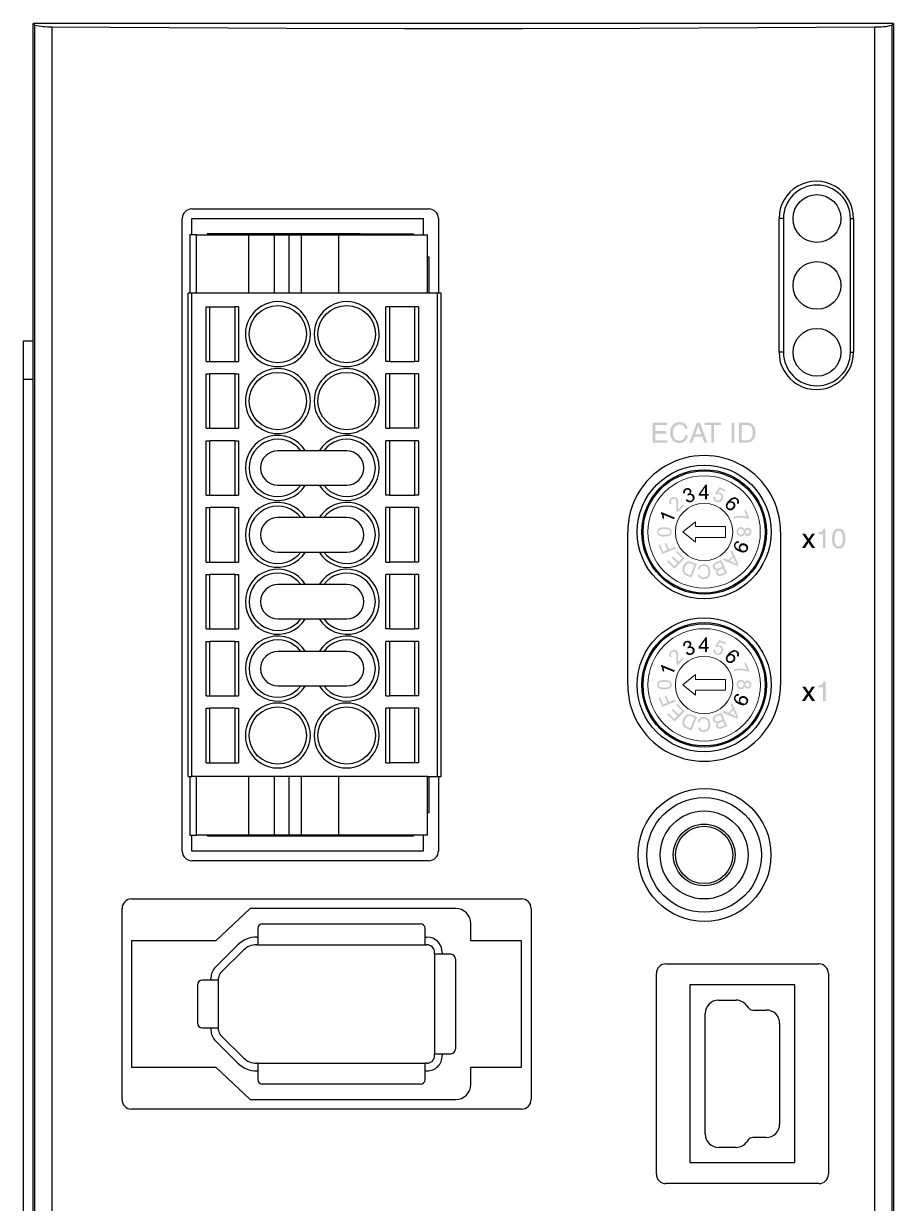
# Model space of a CAD drawing. Header units: inches. Extents: x 235 to 281, y -11 to 149.
# Drawn here: x 235.4 to 280.9, y 87.5 to 149.2 of the extents above; entities that cross this region are included whole.
import ezdxf

# ---------------------------------------------------------------- set-up
doc = ezdxf.new("R2010")
doc.units = ezdxf.units.IN
doc.header["$MEASUREMENT"] = 0

msp = doc.modelspace()

# ---------------------------------------------------------------- hatches: boundary and pattern name
h = msp.add_hatch(color=7)
h.dxf.hatch_style = 2
h.paths.add_polyline_path([(269.068, 127.271), (268.295, 127.271), (268.295, 128.318), (269.058, 128.318), (269.058, 128.193), (268.436, 128.193), (268.436, 127.872), (269.01, 127.872), (269.01, 127.747), (268.436, 127.747), (268.436, 127.396), (269.068, 127.396)])
h = msp.add_hatch(color=7)
h.dxf.hatch_style = 2
h.paths.add_polyline_path([(269.987, 128.003), (269.94, 128.115), (269.865, 128.181), (269.778, 128.213), (269.695, 128.221), (269.561, 128.194), (269.452, 128.116), (269.379, 127.986), (269.352, 127.805), (269.37, 127.633), (269.427, 127.494), (269.535, 127.402), (269.699, 127.369), (269.778, 127.38), (269.865, 127.422), (269.945, 127.508), (269.998, 127.656), (270.135, 127.656), (270.087, 127.489), (270.007, 127.374), (269.913, 127.301), (269.818, 127.262), (269.734, 127.246), (269.678, 127.244), (269.504, 127.274), (269.353, 127.371), (269.246, 127.543), (269.216, 127.66), (269.206, 127.8), (269.24, 128.021), (269.336, 128.193), (269.489, 128.306), (269.695, 128.346), (269.872, 128.317), (270.003, 128.24), (270.087, 128.131), (270.125, 128.003)])
h = msp.add_hatch(color=7)
h.paths.add_polyline_path([(270.84, 127.701), (270.685, 128.162), (270.515, 127.701)])
h.paths.add_polyline_path([(270.471, 127.576), (270.361, 127.271), (270.216, 127.271), (270.609, 128.318), (270.77, 128.318), (271.148, 127.271), (270.995, 127.271), (270.891, 127.576)])
h = msp.add_hatch(color=7)
h.dxf.hatch_style = 2
h.paths.add_polyline_path([(271.013, 128.318), (271.863, 128.318), (271.863, 128.193), (271.509, 128.193), (271.509, 127.271), (271.367, 127.271), (271.367, 128.193), (271.013, 128.193)])
h = msp.add_hatch(color=7)
h.dxf.hatch_style = 2
h.paths.add_polyline_path([(272.564, 127.271), (272.422, 127.271), (272.422, 128.318), (272.564, 128.318)])
h = msp.add_hatch(color=7)
h.paths.add_polyline_path([(272.954, 127.392), (273.229, 127.392), (273.353, 127.418), (273.449, 127.496), (273.511, 127.625), (273.532, 127.801), (273.511, 127.974), (273.448, 128.098), (273.348, 128.172), (273.218, 128.197), (272.954, 128.197)])
h.paths.add_polyline_path([(272.813, 128.318), (273.237, 128.318), (273.421, 128.281), (273.56, 128.176), (273.646, 128.017), (273.678, 127.809), (273.656, 127.626), (273.584, 127.452), (273.445, 127.322), (273.349, 127.284), (273.231, 127.271), (272.813, 127.271)])
h = msp.add_hatch(color=7)
h.dxf.hatch_style = 2
h.paths.add_polyline_path([(270.022, 124.269), (270.106, 124.315), (270.198, 124.231), (270.3, 124.235), (270.352, 124.268), (270.385, 124.32), (270.383, 124.441), (270.303, 124.523), (270.189, 124.521), (270.132, 124.486), (270.111, 124.566), (270.213, 124.64), (270.232, 124.691), (270.221, 124.748), (270.154, 124.813), (270.059, 124.81), (269.989, 124.743), (269.986, 124.631), (269.891, 124.611), (269.886, 124.697), (269.909, 124.775), (269.956, 124.837), (270.028, 124.881), (270.144, 124.899), (270.245, 124.863), (270.31, 124.782), (270.318, 124.691), (270.273, 124.599), (270.394, 124.579), (270.475, 124.481), (270.494, 124.389), (270.473, 124.296), (270.416, 124.218), (270.329, 124.163), (270.238, 124.141), (270.153, 124.155), (270.077, 124.198)])
h = msp.add_hatch(color=7)
h.paths.add_polyline_path([(271.033, 124.576), (271.033, 124.92), (270.794, 124.576)])
h.paths.add_polyline_path([(271.033, 124.307), (271.033, 124.492), (270.702, 124.492), (270.702, 124.576), (271.05, 125.071), (271.128, 125.071), (271.128, 124.576), (271.229, 124.576), (271.229, 124.492), (271.128, 124.492), (271.128, 124.307)])
h = msp.add_hatch(color=7)
h.dxf.hatch_style = 2
h.paths.add_polyline_path([(271.481, 124.458), (271.575, 124.428), (271.581, 124.311), (271.656, 124.241), (271.781, 124.244), (271.876, 124.351), (271.884, 124.483), (271.848, 124.536), (271.792, 124.572), (271.708, 124.583), (271.635, 124.556), (271.56, 124.602), (271.776, 124.936), (272.125, 124.79), (272.093, 124.708), (271.811, 124.825), (271.696, 124.649), (271.845, 124.639), (271.925, 124.588), (271.976, 124.51), (271.994, 124.418), (271.971, 124.32), (271.919, 124.236), (271.845, 124.178), (271.74, 124.147), (271.627, 124.17), (271.545, 124.219), (271.492, 124.288), (271.47, 124.37)])
h = msp.add_hatch(color=7)
h.dxf.hatch_style = 2
h.paths.add_polyline_path([(269.884, 124.042), (269.948, 123.978), (269.593, 123.621), (269.555, 123.675), (269.526, 123.791), (269.532, 123.958), (269.539, 124.097), (269.535, 124.192), (269.487, 124.301), (269.392, 124.341), (269.292, 124.294), (269.244, 124.188), (269.256, 124.133), (269.295, 124.08), (269.22, 124.019), (269.169, 124.103), (269.157, 124.187), (269.179, 124.271), (269.237, 124.351), (269.318, 124.409), (269.404, 124.431), (269.486, 124.415), (269.556, 124.368), (269.606, 124.291), (269.628, 124.181), (269.629, 124.099), (269.621, 123.984), (269.615, 123.894), (269.613, 123.841), (269.621, 123.777)])
h = msp.add_hatch(color=7)
h.paths.add_polyline_path([(272.261, 124.088), (272.21, 124.008), (272.204, 123.921), (272.243, 123.851), (272.348, 123.81), (272.41, 123.828), (272.47, 123.873), (272.512, 123.93), (272.528, 123.989), (272.486, 124.097), (272.376, 124.14)])
h.paths.add_polyline_path([(272.766, 124.05), (272.693, 124.11), (272.725, 124.192), (272.685, 124.286), (272.612, 124.326), (272.497, 124.309), (272.431, 124.269), (272.354, 124.202), (272.467, 124.198), (272.558, 124.143), (272.606, 124.069), (272.621, 123.982), (272.6, 123.89), (272.542, 123.809), (272.424, 123.735), (272.297, 123.73), (272.187, 123.793), (272.129, 123.884), (272.115, 123.989), (272.156, 124.109), (272.261, 124.241), (272.412, 124.363), (272.547, 124.412), (272.653, 124.398), (272.745, 124.336), (272.794, 124.27), (272.814, 124.197), (272.805, 124.121)])
h = msp.add_hatch(color=7)
h.dxf.hatch_style = 2
h.paths.add_polyline_path([(269.449, 123.348), (269.413, 123.261), (268.861, 123.49), (268.885, 123.383), (268.895, 123.274), (268.811, 123.309), (268.781, 123.47), (268.719, 123.586), (268.742, 123.641)])
h = msp.add_hatch(color=7)
h.dxf.hatch_style = 2
h.paths.add_polyline_path([(273.081, 123.735), (273.162, 123.77), (273.352, 123.315), (273.284, 123.287), (273.039, 123.342), (272.75, 123.342), (272.545, 123.297), (272.505, 123.383), (272.723, 123.435), (272.986, 123.439), (273.221, 123.391)])
h = msp.add_hatch(color=7)
h.paths.add_polyline_path([(273.262, 122.73), (273.174, 122.695), (273.139, 122.604), (273.174, 122.515), (273.256, 122.482), (273.345, 122.517), (273.38, 122.605), (273.345, 122.695)])
h.paths.add_polyline_path([(272.911, 122.76), (272.834, 122.742), (272.777, 122.685), (272.756, 122.604), (272.8, 122.494), (272.91, 122.449), (273.019, 122.494), (273.064, 122.606), (273.019, 122.717)])
h.paths.add_polyline_path([(273.105, 122.71), (273.165, 122.797), (273.259, 122.825), (273.336, 122.811), (273.398, 122.766), (273.443, 122.695), (273.457, 122.606), (273.442, 122.516), (273.396, 122.446), (273.334, 122.401), (273.255, 122.386), (273.165, 122.412), (273.105, 122.497), (273.031, 122.39), (272.91, 122.352), (272.819, 122.37), (272.744, 122.422), (272.695, 122.502), (272.678, 122.604), (272.695, 122.707), (272.744, 122.786), (272.82, 122.839), (272.911, 122.856), (273.035, 122.818)])
h = msp.add_hatch(color=7)
h.paths.add_polyline_path([(268.904, 122.446), (269.06, 122.457), (269.152, 122.49), (269.199, 122.54), (269.214, 122.599), (269.199, 122.659), (269.152, 122.708), (269.06, 122.742), (268.904, 122.752), (268.747, 122.742), (268.654, 122.708), (268.607, 122.659), (268.592, 122.597), (268.606, 122.54), (268.648, 122.495), (268.746, 122.458)])
h.paths.add_polyline_path([(268.904, 122.35), (268.782, 122.357), (268.687, 122.379), (268.559, 122.461), (268.514, 122.599), (268.542, 122.707), (268.612, 122.783), (268.725, 122.83), (268.904, 122.846), (269.12, 122.82), (269.249, 122.738), (269.294, 122.599), (269.274, 122.501), (269.214, 122.425), (269.089, 122.369)])
h = msp.add_hatch(color=7)
h.dxf.hatch_style = 2
h.paths.add_polyline_path([(276.796, 121.748), (276.632, 121.748), (276.442, 122.035), (276.259, 121.748), (276.097, 121.748), (276.365, 122.14), (276.11, 122.51), (276.274, 122.51), (276.451, 122.242), (276.629, 122.51), (276.785, 122.51), (276.527, 122.14)])
h = msp.add_hatch(color=7)
h.dxf.hatch_style = 2
h.paths.add_polyline_path([(277.333, 121.748), (277.197, 121.748), (277.197, 122.475), (276.958, 122.475), (276.958, 122.577), (277.065, 122.589), (277.142, 122.616), (277.196, 122.673), (277.234, 122.773), (277.333, 122.773)])
h = msp.add_hatch(color=7)
h.paths.add_polyline_path([(278.241, 122.246), (278.227, 122.418), (278.188, 122.548), (278.122, 122.63), (278.027, 122.658), (277.93, 122.63), (277.864, 122.548), (277.825, 122.418), (277.812, 122.246), (277.825, 122.075), (277.864, 121.944), (277.93, 121.862), (278.027, 121.835), (278.122, 121.862), (278.188, 121.944), (278.227, 122.075)])
h.paths.add_polyline_path([(278.378, 122.246), (278.364, 122.074), (278.312, 121.903), (278.206, 121.773), (278.127, 121.733), (278.027, 121.72), (277.926, 121.733), (277.847, 121.773), (277.739, 121.903), (277.688, 122.074), (277.675, 122.246), (277.688, 122.419), (277.739, 122.589), (277.847, 122.72), (277.926, 122.76), (278.027, 122.773), (278.127, 122.76), (278.206, 122.72), (278.312, 122.589), (278.364, 122.419)])
h = msp.add_hatch(color=7)
h.dxf.hatch_style = 2
h.paths.add_polyline_path([(269.504, 121.73), (268.797, 121.436), (268.599, 121.913), (268.683, 121.949), (268.841, 121.564), (269.059, 121.655), (268.921, 121.986), (269.005, 122.022), (269.143, 121.688), (269.462, 121.822)])
h = msp.add_hatch(color=7)
h.paths.add_polyline_path([(272.508, 121.272), (272.324, 121.088), (272.533, 120.996), (272.683, 120.921), (272.609, 121.056)])
h.paths.add_polyline_path([(272.444, 121.649), (272.776, 120.903), (272.699, 120.824), (271.939, 121.144), (272.019, 121.225), (272.245, 121.123), (272.473, 121.349), (272.368, 121.573)])
h = msp.add_hatch(color=7)
h.paths.add_polyline_path([(272.982, 121.62), (273.115, 121.611), (273.196, 121.688), (273.191, 121.808), (273.086, 121.901), (272.962, 121.905), (272.879, 121.823), (272.879, 121.708)])
h.paths.add_polyline_path([(272.816, 122.103), (272.788, 122.017), (272.685, 122.013), (272.63, 121.946), (272.618, 121.867), (272.649, 121.8), (272.717, 121.734), (272.817, 121.678), (272.834, 121.67), (272.796, 121.769), (272.81, 121.874), (272.86, 121.949), (272.934, 121.996), (273.028, 122.012), (273.127, 121.987), (273.217, 121.932), (273.274, 121.854), (273.293, 121.762), (273.274, 121.669), (273.184, 121.558), (273.043, 121.516), (272.95, 121.529), (272.832, 121.568), (272.715, 121.627), (272.63, 121.687), (272.545, 121.825), (272.558, 121.977), (272.659, 122.093), (272.733, 122.113)])
h = msp.add_hatch(color=7)
h.dxf.hatch_style = 2
h.paths.add_polyline_path([(269.971, 121.207), (269.43, 120.667), (269.041, 121.055), (269.106, 121.12), (269.422, 120.802), (269.589, 120.966), (269.291, 121.263), (269.355, 121.326), (269.652, 121.032), (269.835, 121.215), (269.505, 121.544), (269.569, 121.607)])
h = msp.add_hatch(color=7)
h.paths.add_polyline_path([(270.484, 120.867), (270.335, 120.929), (270.22, 120.961), (270.141, 120.951), (270.051, 120.884), (269.978, 120.756), (269.946, 120.654), (269.942, 120.57), (269.999, 120.453), (270.114, 120.39), (270.261, 120.328)])
h.paths.add_polyline_path([(270.612, 120.911), (270.321, 120.205), (270.077, 120.306), (269.956, 120.368), (269.874, 120.463), (269.84, 120.616), (269.882, 120.797), (269.959, 120.933), (270.049, 121.015), (270.141, 121.051), (270.24, 121.051), (270.357, 121.017)])
h = msp.add_hatch(color=7)
h.paths.add_polyline_path([(271.835, 121.012), (271.658, 120.94), (271.597, 120.91), (271.553, 120.868), (271.531, 120.813), (271.541, 120.748), (271.591, 120.689), (271.665, 120.67), (271.774, 120.701), (271.937, 120.769)])
h.paths.add_polyline_path([(271.97, 120.687), (271.819, 120.623), (271.735, 120.579), (271.696, 120.522), (271.703, 120.452), (271.746, 120.397), (271.808, 120.379), (271.92, 120.415), (272.059, 120.474)])
h.paths.add_polyline_path([(271.895, 121.133), (272.186, 120.429), (271.923, 120.318), (271.785, 120.286), (271.682, 120.322), (271.615, 120.403), (271.602, 120.497), (271.651, 120.592), (271.526, 120.616), (271.447, 120.708), (271.429, 120.809), (271.455, 120.897), (271.517, 120.964), (271.626, 121.022)])
h = msp.add_hatch(color=7)
h.dxf.hatch_style = 2
h.paths.add_polyline_path([(270.742, 120.63), (270.643, 120.653), (270.686, 120.764), (270.756, 120.845), (270.847, 120.893), (270.96, 120.909), (271.07, 120.897), (271.159, 120.86), (271.228, 120.798), (271.276, 120.714), (271.318, 120.51), (271.305, 120.398), (271.271, 120.302), (271.216, 120.223), (271.141, 120.167), (270.957, 120.12), (270.851, 120.135), (270.765, 120.179), (270.697, 120.248), (270.655, 120.342), (270.754, 120.365), (270.832, 120.244), (270.96, 120.206), (271.106, 120.248), (271.19, 120.362), (271.212, 120.509), (271.185, 120.678), (271.096, 120.788), (270.967, 120.824), (270.823, 120.775), (270.773, 120.714)])
h = msp.add_hatch(color=7)
h.dxf.hatch_style = 2
h.paths.add_polyline_path([(270.023, 116.275), (270.106, 116.321), (270.198, 116.237), (270.3, 116.241), (270.385, 116.326), (270.384, 116.447), (270.304, 116.529), (270.19, 116.527), (270.133, 116.492), (270.112, 116.571), (270.214, 116.647), (270.232, 116.696), (270.221, 116.753), (270.155, 116.819), (270.06, 116.816), (269.989, 116.749), (269.986, 116.637), (269.892, 116.617), (269.886, 116.703), (269.909, 116.781), (269.957, 116.843), (270.029, 116.887), (270.144, 116.905), (270.246, 116.869), (270.31, 116.789), (270.318, 116.696), (270.273, 116.605), (270.395, 116.586), (270.476, 116.487), (270.494, 116.395), (270.474, 116.302), (270.417, 116.224), (270.329, 116.169), (270.238, 116.147), (270.153, 116.16), (270.078, 116.204)])
h = msp.add_hatch(color=7)
h.paths.add_polyline_path([(271.034, 116.583), (271.034, 116.926), (270.795, 116.583)])
h.paths.add_polyline_path([(271.034, 116.313), (271.034, 116.498), (270.703, 116.498), (270.703, 116.583), (271.051, 117.077), (271.128, 117.077), (271.128, 116.583), (271.23, 116.583), (271.23, 116.498), (271.128, 116.498), (271.128, 116.313)])
h = msp.add_hatch(color=7)
h.dxf.hatch_style = 2
h.paths.add_polyline_path([(271.482, 116.464), (271.575, 116.434), (271.582, 116.317), (271.657, 116.247), (271.782, 116.249), (271.877, 116.356), (271.885, 116.489), (271.849, 116.543), (271.793, 116.578), (271.708, 116.59), (271.636, 116.562), (271.56, 116.608), (271.776, 116.941), (272.126, 116.796), (272.094, 116.714), (271.812, 116.83), (271.696, 116.655), (271.846, 116.645), (271.925, 116.594), (271.977, 116.516), (271.995, 116.425), (271.972, 116.326), (271.92, 116.242), (271.846, 116.184), (271.74, 116.153), (271.627, 116.176), (271.545, 116.224), (271.493, 116.293), (271.47, 116.375)])
h = msp.add_hatch(color=7)
h.dxf.hatch_style = 2
h.paths.add_polyline_path([(269.884, 116.047), (269.949, 115.984), (269.594, 115.626), (269.556, 115.68), (269.527, 115.796), (269.532, 115.965), (269.54, 116.103), (269.536, 116.198), (269.488, 116.308), (269.393, 116.346), (269.292, 116.3), (269.245, 116.194), (269.257, 116.139), (269.296, 116.086), (269.22, 116.026), (269.169, 116.109), (269.158, 116.194), (269.179, 116.277), (269.237, 116.356), (269.319, 116.415), (269.405, 116.437), (269.486, 116.421), (269.557, 116.374), (269.607, 116.298), (269.628, 116.187), (269.629, 116.105), (269.622, 115.99), (269.615, 115.9), (269.613, 115.847), (269.622, 115.783)])
h = msp.add_hatch(color=7)
h.paths.add_polyline_path([(272.262, 116.095), (272.211, 116.014), (272.205, 115.927), (272.243, 115.856), (272.348, 115.816), (272.471, 115.879), (272.513, 115.936), (272.528, 115.995), (272.487, 116.102), (272.436, 116.136), (272.376, 116.146)])
h.paths.add_polyline_path([(272.766, 116.056), (272.694, 116.116), (272.726, 116.198), (272.686, 116.291), (272.613, 116.332), (272.497, 116.315), (272.431, 116.275), (272.354, 116.208), (272.467, 116.203), (272.558, 116.149), (272.606, 116.075), (272.622, 115.987), (272.601, 115.896), (272.542, 115.815), (272.424, 115.741), (272.297, 115.736), (272.188, 115.799), (272.13, 115.889), (272.116, 115.995), (272.157, 116.115), (272.262, 116.247), (272.413, 116.368), (272.548, 116.418), (272.654, 116.404), (272.746, 116.342), (272.795, 116.276), (272.815, 116.203), (272.806, 116.127)])
h = msp.add_hatch(color=7)
h.dxf.hatch_style = 2
h.paths.add_polyline_path([(269.45, 115.354), (269.414, 115.266), (268.861, 115.495), (268.886, 115.388), (268.896, 115.281), (268.812, 115.315), (268.782, 115.476), (268.719, 115.592), (268.742, 115.647)])
h = msp.add_hatch(color=7)
h.dxf.hatch_style = 2
h.paths.add_polyline_path([(273.081, 115.741), (273.162, 115.776), (273.353, 115.321), (273.285, 115.293), (273.039, 115.348), (272.751, 115.349), (272.545, 115.302), (272.506, 115.39), (272.723, 115.441), (272.987, 115.444), (273.221, 115.398)])
h = msp.add_hatch(color=7)
h.paths.add_polyline_path([(268.905, 114.451), (269.06, 114.463), (269.153, 114.498), (269.2, 114.545), (269.214, 114.604), (269.199, 114.664), (269.153, 114.714), (269.06, 114.747), (268.905, 114.758), (268.748, 114.747), (268.654, 114.714), (268.608, 114.665), (268.593, 114.603), (268.607, 114.546), (268.649, 114.501), (268.746, 114.464)])
h.paths.add_polyline_path([(268.905, 114.356), (268.783, 114.364), (268.688, 114.384), (268.56, 114.466), (268.515, 114.604), (268.542, 114.713), (268.612, 114.79), (268.726, 114.836), (268.905, 114.853), (269.121, 114.826), (269.25, 114.744), (269.294, 114.604), (269.274, 114.507), (269.214, 114.433), (269.089, 114.375)])
h = msp.add_hatch(color=7)
h.paths.add_polyline_path([(273.263, 114.738), (273.175, 114.701), (273.14, 114.611), (273.175, 114.52), (273.256, 114.489), (273.345, 114.523), (273.38, 114.612), (273.345, 114.701)])
h.paths.add_polyline_path([(272.912, 114.765), (272.835, 114.748), (272.777, 114.691), (272.757, 114.611), (272.8, 114.5), (272.91, 114.455), (273.02, 114.5), (273.065, 114.614), (273.02, 114.723)])
h.paths.add_polyline_path([(273.105, 114.716), (273.165, 114.803), (273.26, 114.831), (273.337, 114.816), (273.399, 114.771), (273.443, 114.702), (273.457, 114.613), (273.443, 114.522), (273.397, 114.451), (273.334, 114.407), (273.255, 114.392), (273.165, 114.418), (273.105, 114.502), (273.031, 114.396), (272.91, 114.359), (272.82, 114.377), (272.745, 114.429), (272.696, 114.508), (272.679, 114.611), (272.696, 114.713), (272.745, 114.793), (272.821, 114.845), (272.912, 114.863), (273.036, 114.824)])
h = msp.add_hatch(color=7)
h.dxf.hatch_style = 2
h.paths.add_polyline_path([(276.796, 113.746), (276.632, 113.746), (276.444, 114.033), (276.259, 113.746), (276.097, 113.746), (276.366, 114.138), (276.111, 114.509), (276.275, 114.509), (276.452, 114.24), (276.629, 114.509), (276.786, 114.509), (276.527, 114.138)])
h = msp.add_hatch(color=7)
h.dxf.hatch_style = 2
h.paths.add_polyline_path([(277.335, 113.746), (277.197, 113.746), (277.197, 114.474), (276.958, 114.474), (276.958, 114.576), (277.067, 114.588), (277.143, 114.615), (277.196, 114.671), (277.234, 114.771), (277.335, 114.771)])
h = msp.add_hatch(color=7)
h.dxf.hatch_style = 2
h.paths.add_polyline_path([(269.504, 113.735), (268.798, 113.442), (268.6, 113.918), (268.684, 113.955), (268.842, 113.57), (269.059, 113.66), (268.922, 113.992), (269.006, 114.028), (269.144, 113.695), (269.463, 113.828)])
h = msp.add_hatch(color=7)
h.dxf.hatch_style = 2
h.paths.add_polyline_path([(269.971, 113.214), (269.431, 112.672), (269.042, 113.061), (269.107, 113.126), (269.423, 112.808), (269.59, 112.972), (269.292, 113.269), (269.356, 113.333), (269.653, 113.037), (269.835, 113.222), (269.506, 113.55), (269.57, 113.613)])
h = msp.add_hatch(color=7)
h.paths.add_polyline_path([(272.509, 113.278), (272.325, 113.094), (272.533, 113.001), (272.684, 112.927), (272.609, 113.061)])
h.paths.add_polyline_path([(272.444, 113.654), (272.777, 112.909), (272.699, 112.831), (271.939, 113.15), (272.02, 113.232), (272.245, 113.128), (272.474, 113.355), (272.369, 113.579)])
h = msp.add_hatch(color=7)
h.paths.add_polyline_path([(272.982, 113.626), (273.115, 113.617), (273.197, 113.695), (273.192, 113.814), (273.087, 113.907), (272.963, 113.911), (272.879, 113.829), (272.879, 113.714)])
h.paths.add_polyline_path([(272.817, 114.108), (272.789, 114.023), (272.686, 114.018), (272.631, 113.953), (272.619, 113.873), (272.649, 113.806), (272.718, 113.74), (272.818, 113.683), (272.835, 113.675), (272.797, 113.775), (272.811, 113.881), (272.861, 113.956), (272.935, 114.003), (273.028, 114.018), (273.128, 113.994), (273.217, 113.938), (273.274, 113.859), (273.294, 113.767), (273.274, 113.674), (273.184, 113.564), (273.044, 113.523), (272.951, 113.535), (272.833, 113.574), (272.716, 113.632), (272.631, 113.694), (272.545, 113.83), (272.558, 113.983), (272.66, 114.099), (272.734, 114.119)])
h = msp.add_hatch(color=7)
h.paths.add_polyline_path([(270.484, 112.872), (270.336, 112.934), (270.221, 112.967), (270.141, 112.957), (270.052, 112.89), (269.979, 112.763), (269.946, 112.66), (269.943, 112.575), (269.999, 112.46), (270.115, 112.396), (270.261, 112.334)])
h.paths.add_polyline_path([(270.613, 112.916), (270.322, 112.211), (270.078, 112.312), (269.957, 112.374), (269.875, 112.468), (269.841, 112.623), (269.882, 112.803), (269.96, 112.938), (270.05, 113.02), (270.141, 113.057), (270.24, 113.057), (270.358, 113.024)])
h = msp.add_hatch(color=7)
h.paths.add_polyline_path([(271.836, 113.018), (271.659, 112.946), (271.597, 112.915), (271.553, 112.873), (271.532, 112.819), (271.542, 112.754), (271.592, 112.695), (271.665, 112.677), (271.774, 112.707), (271.937, 112.774)])
h.paths.add_polyline_path([(271.971, 112.693), (271.819, 112.629), (271.736, 112.585), (271.697, 112.528), (271.704, 112.458), (271.747, 112.403), (271.809, 112.385), (271.921, 112.421), (272.06, 112.48)])
h.paths.add_polyline_path([(271.895, 113.14), (272.187, 112.435), (271.924, 112.325), (271.786, 112.292), (271.683, 112.328), (271.616, 112.408), (271.603, 112.504), (271.652, 112.599), (271.527, 112.622), (271.448, 112.714), (271.43, 112.815), (271.455, 112.903), (271.518, 112.97), (271.626, 113.028)])
h = msp.add_hatch(color=7)
h.dxf.hatch_style = 2
h.paths.add_polyline_path([(270.743, 112.635), (270.643, 112.66), (270.687, 112.771), (270.757, 112.851), (270.847, 112.899), (270.961, 112.915), (271.071, 112.902), (271.16, 112.867), (271.229, 112.804), (271.277, 112.721), (271.319, 112.516), (271.306, 112.403), (271.271, 112.307), (271.217, 112.229), (271.142, 112.173), (270.957, 112.125), (270.852, 112.141), (270.765, 112.185), (270.698, 112.254), (270.656, 112.348), (270.754, 112.37), (270.833, 112.25), (270.961, 112.212), (271.106, 112.254), (271.191, 112.368), (271.213, 112.515), (271.186, 112.685), (271.097, 112.793), (270.968, 112.831), (270.889, 112.818), (270.823, 112.781), (270.774, 112.72)])

# ---------------------------------------------------------------- linework, layer by layer
at = {"color": 7, "linetype": 'Continuous'}
for p, q in [((235.886, 149.196), (235.967, 149.114)), ((280.886, 149.196), (235.886, 149.196)), ((235.886, -10.804), (235.886, 149.196)), ((235.967, -10.723), (235.967, 149.114)), ((236.856, 149.035), (236.856, -10.644)), ((279.916, -10.644), (279.916, 149.035)), ((280.805, 149.114), (280.886, 149.196)), ((280.805, 149.114), (280.805, -10.723)), ((280.886, 149.196), (280.886, -10.804)), ((243.686, 105.896), (243.686, 138.996)), ((244.186, 139.496), (256.586, 139.496)), ((244.186, 138.996), (256.286, 138.996)), ((244.186, 138.146), (244.186, 138.996)), ((256.286, 138.996), (256.286, 138.146)), ((257.086, 138.996), (257.086, 135.096)), ((274.904, 131.996), (274.904, 138.996)), ((275.136, 138.996), (274.904, 138.996)), ((275.136, 138.996), (275.136, 131.996)), ((278.636, 138.996), (278.804, 138.996)), ((278.636, 131.996), (278.636, 138.996)), ((278.804, 138.996), (278.804, 131.996)), ((244.087, 138.146), (244.087, 135.096)), ((244.438, 138.146), (244.087, 138.146)), ((244.438, 135.096), (244.438, 138.146)), ((244.438, 138.146), (247.149, 138.146)), ((244.986, 138.196), (244.986, 138.146)), ((252.986, 138.196), (244.986, 138.196)), ((247.149, 138.146), (247.149, 135.096)), ((247.149, 138.146), (248.511, 138.146)), ((248.511, 135.096), (248.511, 138.146)), ((248.511, 138.146), (249.26, 138.146)), ((249.26, 138.146), (249.26, 135.096)), ((249.26, 138.146), (249.93, 138.146)), ((249.93, 135.096), (249.93, 138.146)), ((249.93, 138.146), (251.854, 138.146)), ((251.854, 138.146), (251.854, 135.096)), ((251.854, 138.146), (256.519, 138.146)), ((252.986, 138.146), (252.986, 138.196)), ((252.986, 138.196), (255.786, 138.196)), ((255.786, 138.196), (255.786, 138.146)), ((256.519, 135.096), (256.519, 138.146)), ((256.519, 136.996), (256.586, 136.996)), ((256.586, 136.996), (256.586, 135.096)), ((244.186, 135.096), (243.986, 135.096)), ((243.986, 109.796), (243.986, 135.096)), ((249.26, 135.096), (244.186, 135.096)), ((244.186, 109.796), (244.186, 135.096)), ((249.93, 135.096), (249.26, 135.096)), ((251.854, 135.096), (249.93, 135.096)), ((256.519, 135.096), (251.854, 135.096)), ((257.036, 135.096), (256.519, 135.096)), ((257.036, 109.796), (257.036, 135.096)), ((257.236, 135.096), (257.036, 135.096)), ((257.236, 109.796), (257.236, 135.096)), ((244.936, 131.521), (244.936, 134.371)), ((244.936, 134.371), (245.136, 134.371)), ((245.136, 131.521), (245.136, 134.371)), ((245.136, 134.371), (246.436, 134.371)), ((246.436, 134.371), (246.436, 131.521)), ((246.636, 134.371), (246.436, 134.371)), ((246.636, 134.371), (246.636, 131.521)), ((254.336, 131.521), (254.336, 134.371)), ((254.536, 134.371), (254.336, 134.371)), ((254.536, 131.521), (254.536, 134.371)), ((255.836, 134.371), (254.536, 134.371)), ((255.836, 134.371), (255.836, 131.521)), ((256.036, 134.371), (255.836, 134.371)), ((256.036, 134.371), (256.036, 131.521)), ((235.386, 132.596), (235.886, 132.596)), ((235.386, 130.596), (235.386, 132.596)), ((244.936, 131.521), (245.136, 131.521)), ((245.136, 131.521), (246.436, 131.521)), ((246.436, 131.521), (246.636, 131.521)), ((254.536, 131.521), (254.336, 131.521)), ((254.536, 131.521), (255.836, 131.521)), ((256.036, 131.521), (255.836, 131.521)), ((275.136, 131.996), (274.904, 131.996)), ((278.636, 131.996), (278.804, 131.996)), ((235.386, 12.596), (235.386, 130.596)), ((235.386, 130.596), (235.886, 130.596)), ((244.936, 128.021), (244.936, 130.871)), ((244.936, 130.871), (245.136, 130.871)), ((245.136, 128.021), (245.136, 130.871)), ((246.436, 130.871), (245.136, 130.871)), ((246.436, 130.871), (246.436, 128.021)), ((246.436, 130.871), (246.636, 130.871)), ((246.636, 130.871), (246.636, 128.021)), ((254.336, 128.021), (254.336, 130.871)), ((254.536, 130.871), (254.336, 130.871)), ((255.836, 130.871), (254.536, 130.871)), ((254.536, 128.021), (254.536, 130.871)), ((255.836, 130.871), (255.836, 128.021)), ((256.036, 130.871), (255.836, 130.871)), ((256.036, 130.871), (256.036, 128.021)), ((244.936, 128.021), (245.136, 128.021)), ((245.136, 128.021), (246.436, 128.021)), ((246.436, 128.021), (246.636, 128.021)), ((254.336, 128.021), (254.536, 128.021)), ((255.836, 128.021), (254.536, 128.021)), ((256.036, 128.021), (255.836, 128.021)), ((244.936, 124.521), (244.936, 127.371)), ((244.936, 127.371), (245.136, 127.371)), ((245.136, 124.521), (245.136, 127.371)), ((246.436, 127.371), (245.136, 127.371)), ((246.436, 127.371), (246.436, 124.521)), ((246.436, 127.371), (246.636, 127.371)), ((246.636, 127.371), (246.636, 124.521)), ((254.536, 127.371), (254.336, 127.371)), ((254.336, 124.521), (254.336, 127.371)), ((254.536, 124.521), (254.536, 127.371)), ((255.836, 127.371), (254.536, 127.371)), ((256.036, 127.371), (255.836, 127.371)), ((255.836, 127.371), (255.836, 124.521)), ((256.036, 127.371), (256.036, 124.521)), ((252.286, 126.846), (248.686, 126.846)), ((248.686, 125.046), (252.286, 125.046)), ((244.936, 124.521), (245.136, 124.521)), ((245.136, 124.521), (246.436, 124.521)), ((246.436, 124.521), (246.636, 124.521)), ((254.536, 124.521), (254.336, 124.521)), ((254.536, 124.521), (255.836, 124.521)), ((256.036, 124.521), (255.836, 124.521)), ((244.936, 121.021), (244.936, 123.871)), ((244.936, 123.871), (245.136, 123.871)), ((245.136, 121.021), (245.136, 123.871)), ((246.436, 123.871), (245.136, 123.871)), ((246.436, 123.871), (246.436, 121.021)), ((246.436, 123.871), (246.636, 123.871)), ((246.636, 123.871), (246.636, 121.021)), ((254.336, 121.021), (254.336, 123.871)), ((254.536, 123.871), (254.336, 123.871)), ((254.536, 121.021), (254.536, 123.871)), ((255.836, 123.871), (254.536, 123.871)), ((255.836, 123.871), (255.836, 121.021)), ((256.036, 123.871), (255.836, 123.871)), ((256.036, 123.871), (256.036, 121.021)), ((252.286, 123.346), (248.686, 123.346)), ((266.986, 114.596), (266.986, 122.596)), ((274.986, 122.596), (274.986, 114.596)), ((244.936, 121.021), (245.136, 121.021)), ((245.136, 121.021), (246.436, 121.021)), ((246.436, 121.021), (246.636, 121.021)), ((248.686, 121.546), (252.286, 121.546)), ((254.336, 121.021), (254.536, 121.021)), ((255.836, 121.021), (254.536, 121.021)), ((256.036, 121.021), (255.836, 121.021)), ((244.936, 117.521), (244.936, 120.371)), ((244.936, 120.371), (245.136, 120.371)), ((245.136, 117.521), (245.136, 120.371)), ((246.436, 120.371), (245.136, 120.371)), ((246.436, 120.371), (246.436, 117.521)), ((246.436, 120.371), (246.636, 120.371)), ((246.636, 120.371), (246.636, 117.521)), ((252.286, 119.846), (248.686, 119.846)), ((254.336, 117.521), (254.336, 120.371)), ((254.536, 120.371), (254.336, 120.371)), ((255.836, 120.371), (254.536, 120.371)), ((254.536, 117.521), (254.536, 120.371)), ((256.036, 120.371), (255.836, 120.371)), ((255.836, 120.371), (255.836, 117.521)), ((256.036, 120.371), (256.036, 117.521)), ((248.686, 118.046), (252.286, 118.046)), ((244.936, 117.521), (245.136, 117.521)), ((245.136, 117.521), (246.436, 117.521)), ((246.436, 117.521), (246.636, 117.521)), ((254.536, 117.521), (254.336, 117.521)), ((254.536, 117.521), (255.836, 117.521)), ((256.036, 117.521), (255.836, 117.521)), ((244.936, 114.021), (244.936, 116.871)), ((244.936, 116.871), (245.136, 116.871)), ((245.136, 114.021), (245.136, 116.871)), ((246.436, 116.871), (245.136, 116.871)), ((246.436, 116.871), (246.436, 114.021)), ((246.436, 116.871), (246.636, 116.871)), ((246.636, 116.871), (246.636, 114.021)), ((254.536, 116.871), (254.336, 116.871)), ((254.336, 114.021), (254.336, 116.871)), ((254.536, 114.021), (254.536, 116.871)), ((255.836, 116.871), (254.536, 116.871)), ((256.036, 116.871), (255.836, 116.871)), ((255.836, 116.871), (255.836, 114.021)), ((256.036, 116.871), (256.036, 114.021)), ((252.286, 116.346), (248.686, 116.346)), ((248.686, 114.546), (252.286, 114.546)), ((244.936, 114.021), (245.136, 114.021)), ((245.136, 114.021), (246.436, 114.021)), ((246.436, 114.021), (246.636, 114.021)), ((254.336, 114.021), (254.536, 114.021)), ((255.836, 114.021), (254.536, 114.021)), ((256.036, 114.021), (255.836, 114.021)), ((244.936, 110.521), (244.936, 113.371)), ((244.936, 113.371), (245.136, 113.371)), ((245.136, 110.521), (245.136, 113.371)), ((246.436, 113.371), (245.136, 113.371)), ((246.436, 113.371), (246.436, 110.521)), ((246.436, 113.371), (246.636, 113.371)), ((246.636, 113.371), (246.636, 110.521)), ((254.336, 110.521), (254.336, 113.371)), ((254.536, 113.371), (254.336, 113.371)), ((254.536, 110.521), (254.536, 113.371)), ((255.836, 113.371), (254.536, 113.371)), ((255.836, 113.371), (255.836, 110.521)), ((256.036, 113.371), (255.836, 113.371)), ((256.036, 113.371), (256.036, 110.521)), ((244.936, 110.521), (245.136, 110.521)), ((245.136, 110.521), (246.436, 110.521)), ((246.436, 110.521), (246.636, 110.521)), ((254.336, 110.521), (254.536, 110.521)), ((255.836, 110.521), (254.536, 110.521)), ((256.036, 110.521), (255.836, 110.521)), ((243.986, 109.796), (244.186, 109.796)), ((244.087, 109.796), (244.087, 106.726)), ((249.26, 109.796), (244.186, 109.796)), ((244.438, 106.726), (244.438, 109.796)), ((247.149, 109.796), (247.149, 106.726)), ((248.511, 106.726), (248.511, 109.796)), ((249.26, 109.796), (249.26, 106.726)), ((249.93, 109.796), (249.26, 109.796)), ((249.93, 106.726), (249.93, 109.796)), ((251.854, 109.796), (249.93, 109.796)), ((251.854, 109.796), (251.854, 106.726)), ((256.519, 109.796), (251.854, 109.796)), ((256.519, 106.726), (256.519, 109.796)), ((256.519, 109.796), (257.036, 109.796)), ((256.586, 109.796), (256.586, 107.896)), ((257.036, 109.796), (257.236, 109.796)), ((257.086, 109.796), (257.086, 105.896)), ((256.586, 107.896), (256.519, 107.896)), ((244.087, 106.726), (244.438, 106.726)), ((244.186, 105.896), (244.186, 106.726)), ((247.149, 106.726), (244.438, 106.726)), ((244.986, 106.726), (244.986, 106.696)), ((244.986, 106.696), (252.986, 106.696)), ((248.511, 106.726), (247.149, 106.726)), ((249.26, 106.726), (248.511, 106.726)), ((249.93, 106.726), (249.26, 106.726)), ((251.854, 106.726), (249.93, 106.726)), ((256.519, 106.726), (251.854, 106.726)), ((252.986, 106.696), (252.986, 106.726)), ((252.986, 106.696), (255.286, 106.696)), ((255.286, 106.696), (255.786, 106.696)), ((255.786, 106.726), (255.786, 106.696)), ((256.286, 106.726), (256.286, 105.896)), ((256.286, 105.896), (244.186, 105.896)), ((256.586, 105.396), (244.186, 105.396)), ((241.036, 103.396), (261.436, 103.396)), ((240.536, 92.896), (240.536, 102.896)), ((247.236, 102.896), (245.436, 101.196)), ((257.986, 102.896), (247.236, 102.896)), ((261.936, 102.896), (261.936, 92.896)), ((247.886, 102.096), (256.136, 102.096)), ((258.786, 101.196), (258.786, 102.096)), ((247.586, 101.396), (247.636, 101.396)), ((247.636, 101.846), (247.636, 100.996)), ((256.386, 100.996), (256.386, 101.846)), ((256.386, 101.396), (256.486, 101.396)), ((241.036, 101.196), (241.036, 94.596)), ((245.436, 101.196), (241.036, 101.196)), ((246.601, 100.99), (245.423, 99.824)), ((245.704, 99.54), (246.882, 100.706)), ((247.586, 100.996), (247.636, 100.996)), ((247.636, 100.996), (256.386, 100.996)), ((256.386, 100.996), (256.486, 100.996)), ((261.436, 101.196), (258.786, 101.196)), ((261.436, 94.596), (261.436, 101.196)), ((256.886, 100.496), (256.886, 100.596)), ((256.886, 100.496), (256.886, 95.296)), ((257.736, 100.496), (256.886, 100.496)), ((257.286, 100.596), (257.286, 100.496)), ((257.986, 100.246), (257.986, 95.546)), ((268.486, 88.996), (268.486, 99.496)), ((268.986, 99.996), (276.986, 99.996)), ((277.486, 99.496), (277.486, 88.996)), ((244.486, 98.896), (244.486, 96.896)), ((245.586, 99.146), (244.736, 99.146)), ((245.186, 99.146), (245.186, 99.256)), ((245.586, 99.146), (245.586, 99.256)), ((245.586, 96.646), (245.586, 99.146)), ((270.236, 98.896), (270.236, 89.596)), ((275.736, 98.896), (270.236, 98.896)), ((275.736, 89.596), (275.736, 98.896)), ((271.736, 98.096), (272.656, 98.096)), ((273.227, 97.8), (273.293, 97.707)), ((273.538, 97.581), (274.236, 97.581)), ((271.036, 91.096), (271.036, 97.396)), ((244.736, 96.646), (245.586, 96.646)), ((245.186, 96.646), (245.186, 96.536)), ((245.586, 96.536), (245.586, 96.646)), ((274.936, 96.881), (274.936, 91.611)), ((245.423, 95.967), (246.601, 94.801)), ((246.882, 95.085), (245.704, 96.251)), ((256.886, 95.296), (257.736, 95.296)), ((256.886, 95.196), (256.886, 95.296)), ((257.286, 95.296), (257.286, 95.196)), ((241.036, 94.596), (245.436, 94.596)), ((245.436, 94.596), (247.236, 92.896)), ((247.636, 94.796), (247.586, 94.796)), ((247.636, 94.796), (256.386, 94.796)), ((247.636, 94.796), (247.636, 93.946)), ((256.386, 93.946), (256.386, 94.796)), ((256.486, 94.796), (256.386, 94.796)), ((258.786, 93.696), (258.786, 94.596)), ((258.786, 94.596), (261.436, 94.596)), ((247.586, 94.396), (247.636, 94.396)), ((256.386, 94.396), (256.486, 94.396)), ((256.136, 93.696), (247.886, 93.696)), ((247.236, 92.896), (257.986, 92.896)), ((261.436, 92.396), (241.036, 92.396)), ((273.293, 90.784), (273.227, 90.691)), ((274.236, 90.911), (273.538, 90.911)), ((272.656, 90.396), (271.736, 90.396)), ((270.236, 89.596), (275.736, 89.596)), ((276.986, 88.496), (268.986, 88.496))]:
    msp.add_line(p, q, dxfattribs=at)
at = {"color": 8, "linetype": 'Continuous'}
msp.add_line((255.286, 106.726), (255.286, 106.696), dxfattribs=at)
at = {"color": 7, "linetype": 'Continuous', "flags": 128}
msp.add_lwpolyline([(236.856, 149.035), (242.993, 148.985), (249.144, 148.952), (255.304, 148.935), (261.468, 148.935), (267.628, 148.952), (273.779, 148.985), (279.916, 149.035)], dxfattribs=at)
at = {"color": 7, "lineweight": 0}
for points in [[(272.096, 122.878), (270.532, 122.878), (270.532, 123.134), (269.878, 122.596), (270.532, 122.058), (270.532, 122.313), (272.096, 122.313)], [(272.097, 114.879), (270.533, 114.879), (270.533, 115.134), (269.879, 114.597), (270.533, 114.059), (270.533, 114.314), (272.097, 114.314)]]:
    msp.add_lwpolyline(points, close=True, dxfattribs=at)
at = {"color": 7, "linetype": 'Continuous'}
for centre, radius in [((276.886, 138.996), 1.25), ((276.886, 135.496), 1.25), ((248.686, 132.946), 1.5), ((252.286, 132.946), 1.5), ((276.886, 131.996), 1.25), ((248.686, 129.446), 1.5), ((252.286, 129.446), 1.5), ((270.986, 122.596), 3.5), ((270.986, 122.596), 3.258), ((270.986, 122.596), 3.195), ((270.986, 114.596), 3.5), ((270.987, 114.596), 3.258), ((270.987, 114.596), 3.195), ((248.686, 111.946), 1.5), ((252.286, 111.946), 1.5), ((271.005, 105.695), 3.478), ((270.986, 105.696), 3), ((270.986, 105.696), 2.3), ((270.986, 105.696), 1.614), ((270.986, 105.696), 1.5)]:
    msp.add_circle(centre, radius, dxfattribs=at)
at = {"color": 7, "lineweight": 0}
for centre, radius in [((270.986, 122.596), 2.939), ((270.985, 122.595), 1.503), ((270.987, 114.596), 2.939), ((270.986, 114.596), 1.504)]:
    msp.add_circle(centre, radius, dxfattribs=at)
at = {"color": 7, "linetype": 'Continuous'}
for centre, radius, start, end in [((236.716, 152.48), 3.448, 257.46361, 272.32832), ((280.122, 151.741), 2.714, 265.64349, 284.56457), ((276.854, 138.997), 1.95, 359.97133, 180.02867), ((276.886, 138.996), 1.75, 0, 180), ((244.186, 138.996), 0.5, 89.99873, 180.00052), ((256.586, 138.996), 0.5, 359.99912, 90.00173), ((248.686, 132.946), 1.7, 359.99978, 180.00022), ((252.286, 132.946), 1.7, 359.9998, 180.0002), ((248.686, 132.946), 1.7, 180.00011, 359.99989), ((252.286, 132.946), 1.7, 180.00013, 359.99987), ((276.854, 131.995), 1.95, 179.97119, 0.02881), ((276.886, 131.996), 1.75, 180, 0), ((248.686, 129.446), 1.7, 0.00011, 179.99989), ((252.286, 129.446), 1.7, 0.00013, 179.99987), ((248.686, 129.446), 1.7, 180.00011, 359.99989), ((252.286, 129.446), 1.7, 180.00013, 359.99987), ((248.686, 125.946), 1.5, 36.8699, 323.1301), ((252.286, 125.946), 1.5, 0, 143.1301), ((248.686, 125.946), 0.9, 90, 270), ((252.286, 125.946), 0.9, 0, 90), ((270.986, 122.596), 4, 359.99985, 180.00015), ((252.286, 125.946), 1.5, 216.8699, 0), ((252.286, 125.946), 0.9, 270, 0), ((248.686, 122.446), 1.5, 36.8699, 323.1301), ((252.286, 122.446), 1.5, 0, 143.1301), ((248.686, 122.446), 0.9, 90, 270), ((252.286, 122.446), 0.9, 0, 90), ((252.286, 122.446), 1.5, 216.8699, 0), ((252.286, 122.446), 0.9, 270, 0), ((248.686, 118.946), 1.5, 36.8699, 323.1301), ((252.286, 118.946), 1.5, 0, 143.1301), ((248.686, 118.946), 0.9, 90, 270), ((252.286, 118.946), 0.9, 0, 90), ((252.286, 118.946), 1.5, 216.8699, 0), ((252.286, 118.946), 0.9, 270, 0), ((248.686, 115.446), 1.5, 36.8699, 323.1301), ((252.286, 115.446), 1.5, 0, 143.1301), ((248.686, 115.446), 0.9, 90, 270), ((252.286, 115.446), 0.9, 0, 90), ((252.286, 115.446), 1.5, 216.8699, 0), ((252.286, 115.446), 0.9, 270, 0), ((270.986, 114.596), 4, 179.99993, 0.00007), ((248.686, 111.946), 1.7, 359.99994, 180.00006), ((252.286, 111.946), 1.7, 359.99996, 180.00004), ((248.686, 111.946), 1.7, 179.99994, 0.00006), ((252.286, 111.946), 1.7, 179.99996, 0.00004), ((244.186, 105.896), 0.5, 179.99945, 270.00045), ((256.586, 105.896), 0.5, 269.99994, 0.00006), ((241.036, 102.896), 0.5, 90.00056, 179.99955), ((261.436, 102.896), 0.5, 0.00005, 89.99974), ((257.986, 102.096), 0.8, 0, 90), ((247.886, 101.846), 0.25, 90, 180), ((256.136, 101.846), 0.25, 0, 90), ((247.586, 99.996), 1.4, 90, 134.71936), ((256.486, 100.596), 0.8, 0, 90), ((247.586, 99.996), 1, 90, 134.71936), ((256.486, 100.596), 0.4, 0, 90), ((257.736, 100.246), 0.25, 0, 90), ((245.986, 99.256), 0.8, 134.71936, 180), ((245.986, 99.256), 0.4, 134.71936, 180), ((268.986, 99.496), 0.5, 89.99955, 180.00045), ((276.986, 99.496), 0.5, 359.99923, 90.00077), ((244.736, 98.896), 0.25, 90, 180), ((271.736, 97.396), 0.7, 90, 180), ((272.656, 97.396), 0.7, 35.31831, 90), ((273.538, 97.881), 0.3, 215.31831, 270), ((274.236, 96.881), 0.7, 0, 90), ((244.736, 96.896), 0.25, 180, 270), ((245.986, 96.536), 0.8, 180, 225.28064), ((245.986, 96.536), 0.4, 180, 225.28064), ((247.586, 95.796), 1, 225.28064, 270), ((256.486, 95.196), 0.8, 269.99999, 0), ((256.486, 95.196), 0.4, 270, 0), ((257.736, 95.546), 0.25, 270, 0), ((247.586, 95.796), 1.4, 225.28064, 270), ((247.886, 93.946), 0.25, 180, 270), ((256.136, 93.946), 0.25, 270, 0), ((257.986, 93.696), 0.8, 270, 0), ((241.036, 92.896), 0.5, 180.00037, 270.00038), ((261.436, 92.896), 0.5, 269.99836, 0.001), ((274.236, 91.611), 0.7, 270, 0), ((271.736, 91.096), 0.7, 180, 270), ((273.538, 90.611), 0.3, 90, 144.68169), ((272.656, 91.096), 0.7, 270, 324.68169), ((268.986, 88.996), 0.5, 180.00043, 269.99957), ((276.986, 88.996), 0.5, 270.00145, 359.99855)]:
    msp.add_arc(centre, radius, start, end, dxfattribs=at)
at = {"color": 8, "linetype": 'Continuous'}
for centre, start, end in [((248.683, 125.951), 31.81546, 180.18615), ((252.289, 125.949), 359.88553, 148.1139), ((248.683, 125.942), 179.88548, 328.11393), ((252.289, 125.94), 211.8155, 0.1861), ((248.683, 122.451), 31.81546, 180.18615), ((252.289, 122.449), 359.88553, 148.1139), ((248.683, 122.442), 179.88548, 328.11393), ((252.289, 122.44), 211.8155, 0.1861), ((248.683, 118.951), 31.81546, 180.18615), ((252.289, 118.949), 359.88553, 148.1139), ((248.683, 118.942), 179.88548, 328.11393), ((252.289, 118.94), 211.8155, 0.1861), ((248.683, 115.451), 31.81546, 180.18615), ((252.289, 115.449), 359.88553, 148.1139), ((248.683, 115.442), 179.88548, 328.11393), ((252.289, 115.44), 211.8155, 0.1861)]:
    msp.add_arc(centre, 1.697, start, end, dxfattribs=at)

doc.saveas('drawing.dxf')
